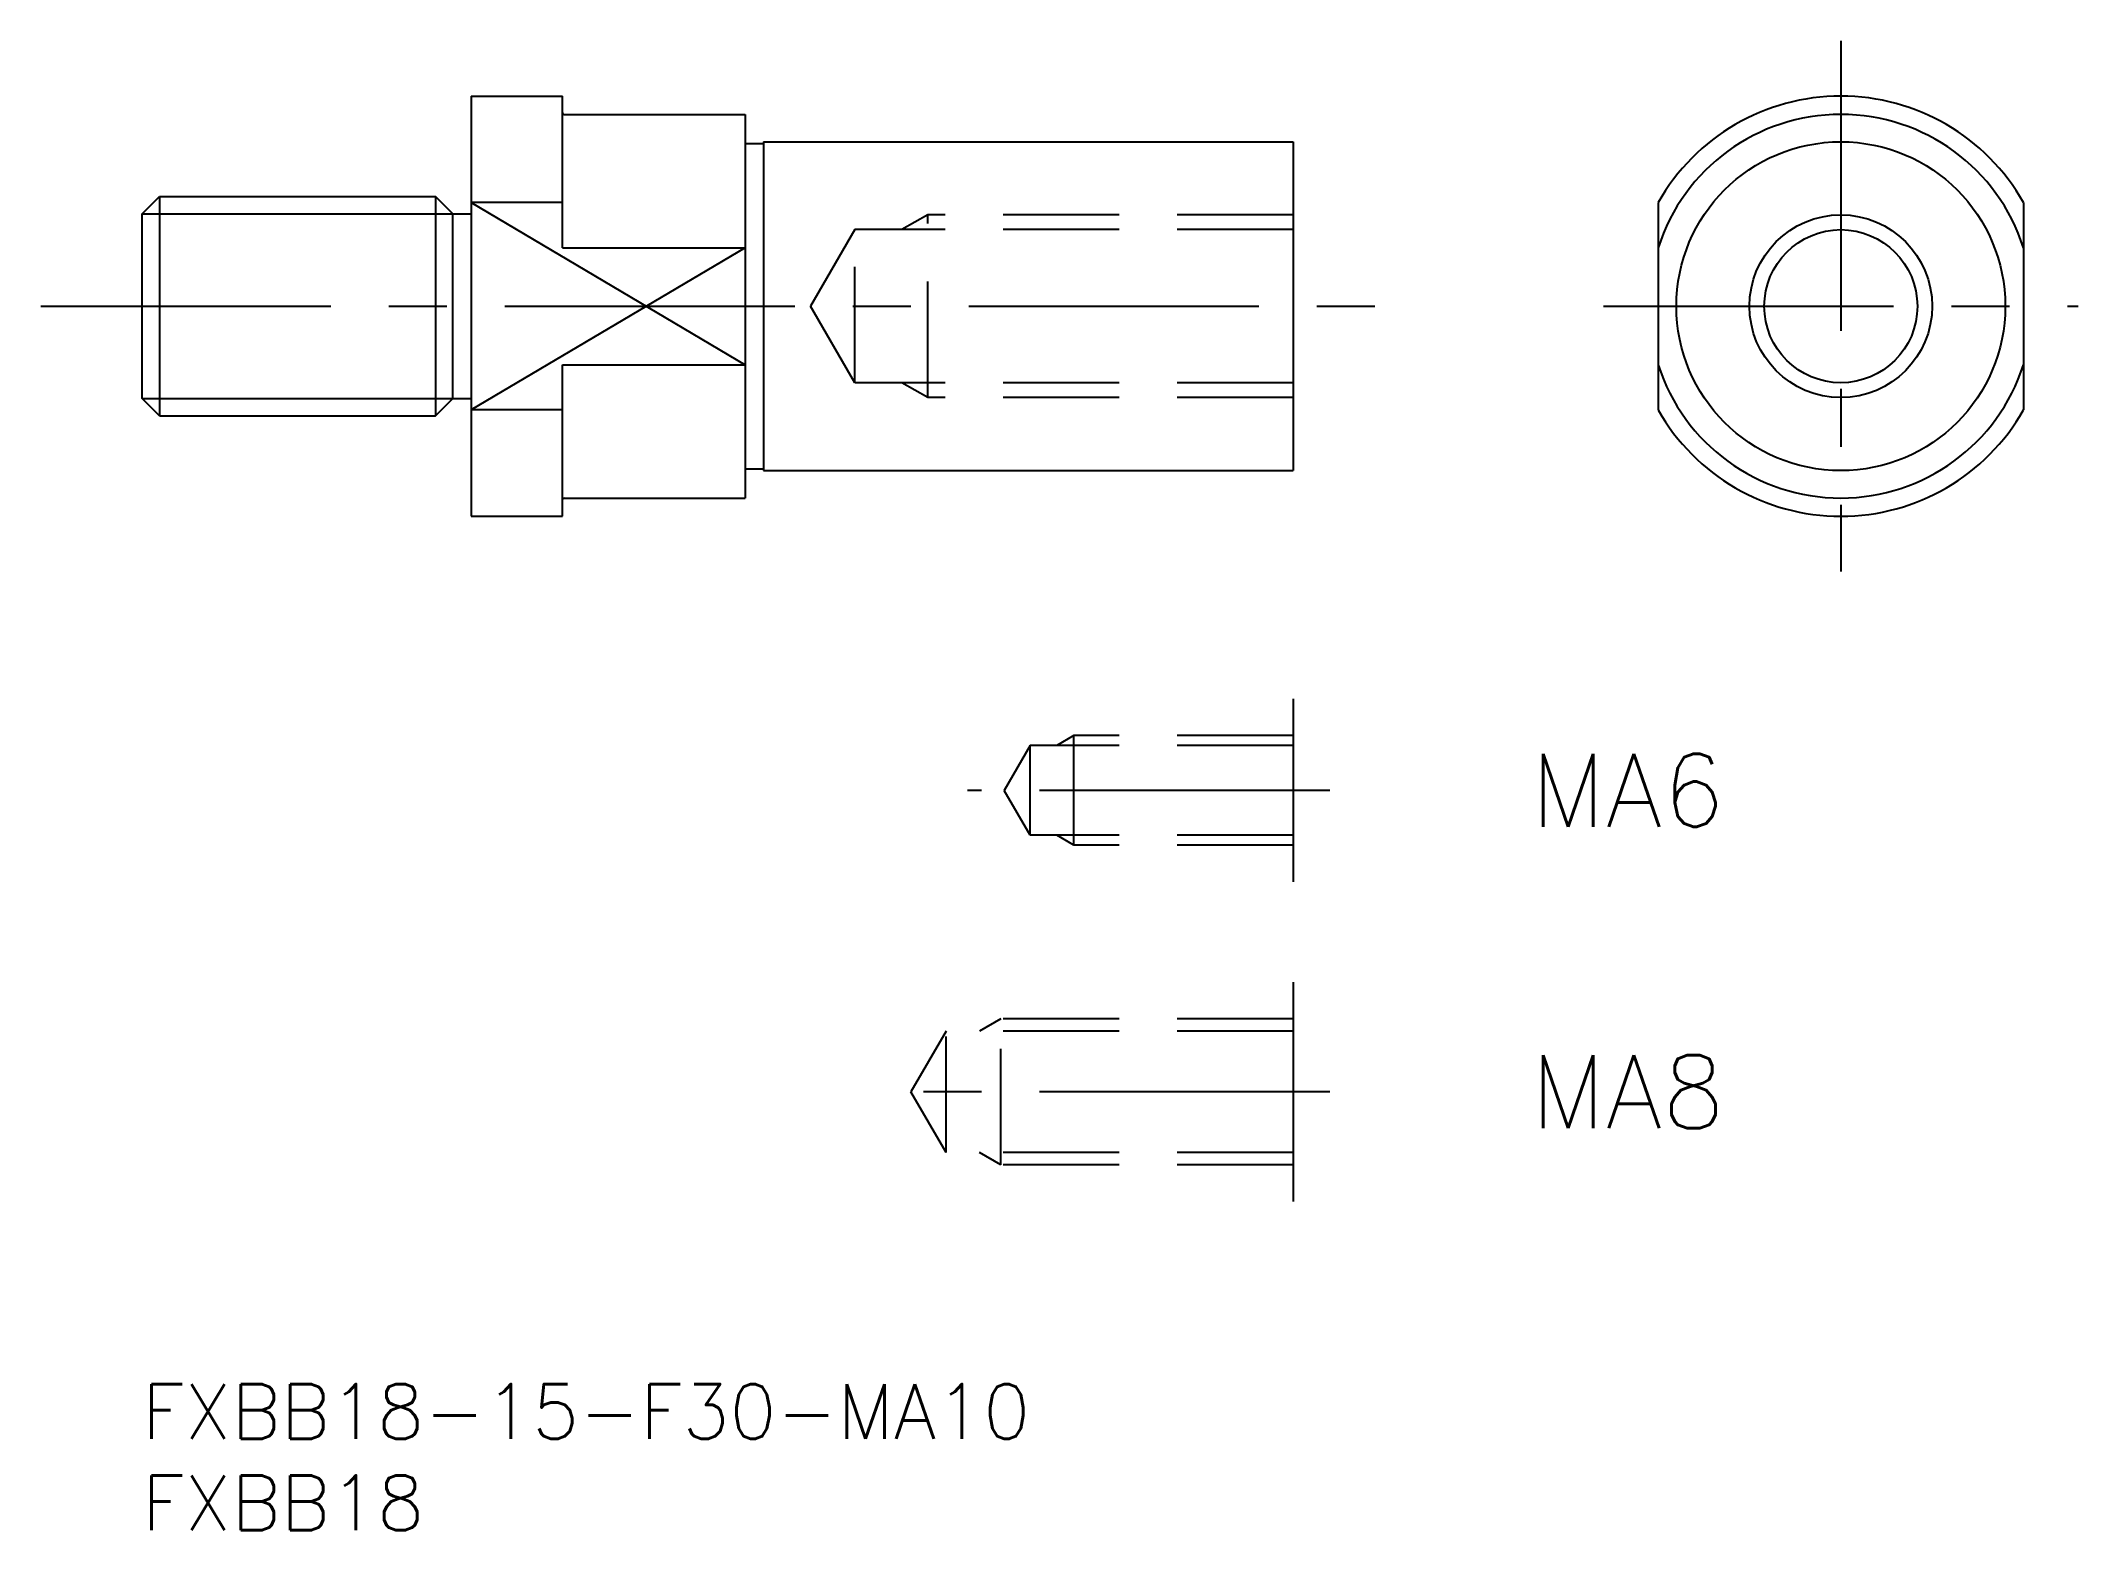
# Model space of a CAD drawing. Extents: x -6 to 106, y -8 to 74.
import ezdxf

# ---------------------------------------------------------------- set-up
doc = ezdxf.new("R2010")
doc.units = 0
doc.header["$LTSCALE"] = 0.5
doc.linetypes.add('CENTER', pattern=[50.8, 31.75, -6.35, 6.35, -6.35])
doc.linetypes.add('DASHED', pattern=[19.05, 12.7, -6.35])
for name, color, linetype in [('MSM_CENTER', 1, 'CENTER'), ('MSM_CONTINUOUS', 7, 'CONTINUOUS'), ('MSM_DASHED', 4, 'DASHED'), ('MSM_NARROW', 5, 'CONTINUOUS'), ('MSM_PART_NUMBER', 7, 'CONTINUOUS')]:
    doc.layers.add(name, color=color, linetype=linetype)
doc.styles.get("Standard").update_dxf_attribs({"font": 'txt.shx', "height": 3, "bigfont": 'bigfont.shx'})

# ---------------------------------------------------------------- blocks, each defined once
blk = doc.blocks.new('*U5')
at = {"layer": 'MSM_PART_NUMBER'}
blk.add_text('FXBB18-15-F30-MA10', height=3, dxfattribs=at).set_placement((0, -3))
blk = doc.blocks.new('*U6')
at = {"layer": 'MSM_PART_NUMBER'}
blk.add_text('FXBB18', height=3, dxfattribs=at).set_placement((0, -8))
blk = doc.blocks.new('*U7')
at = {"layer": 'MSM_PART_NUMBER'}
blk.add_text('MA8', height=4, dxfattribs=at).set_placement((76, 14))
blk = doc.blocks.new('*U8')
at = {"layer": 'MSM_PART_NUMBER'}
blk.add_text('MA6', height=4, dxfattribs=at).set_placement((76, 30.5))

msp = doc.modelspace()

# ---------------------------------------------------------------- linework, layer by layer
at = {"layer": 'MSM_CENTER'}
for p, q in [((92.98, 73.53), (92.98, 44.47)), ((-5.55, 59), (69.98, 59)), ((79.98, 59), (105.98, 59)), ((65, 32.5), (45.18, 32.5)), ((65, 16), (40.08, 16))]:
    msp.add_line(p, q, dxfattribs=at)
at = {"layer": 'MSM_CONTINUOUS'}
for p, q in [((18, 70.5), (18, 47.5)), ((18, 70.5), (23, 70.5)), ((23, 62.2), (23, 70.5)), ((23.1, 69.5), (33, 69.5)), ((33, 69.5), (33, 48.5)), ((33, 67.9), (34, 67.9)), ((34, 68), (63, 68)), ((34, 68), (34, 50)), ((63, 68), (63, 50)), ((0, 64.05), (0.95, 65)), ((0.95, 65), (16.05, 65)), ((0.95, 65), (0.95, 53)), ((17, 64.05), (16.05, 65)), ((16.05, 65), (16.05, 53)), ((0, 53.95), (0, 64.05)), ((17, 53.95), (17, 64.05)), ((17, 64.05), (18, 64.05)), ((23, 64.68), (18, 64.68)), ((82.98, 64.68), (82.98, 53.32)), ((102.98, 64.68), (102.98, 53.32)), ((23, 62.2), (33, 62.2)), ((23, 47.5), (23, 55.8)), ((23, 55.8), (33, 55.8)), ((0.95, 53), (0, 53.95)), ((16.05, 53), (17, 53.95)), ((17, 53.95), (18, 53.95)), ((0.95, 53), (16.05, 53)), ((23, 53.32), (18, 53.32)), ((33, 50.1), (34, 50.1)), ((34, 50), (63, 50)), ((23.1, 48.5), (33, 48.5)), ((18, 47.5), (23, 47.5)), ((63, 37.5), (63, 27.5)), ((63, 22), (63, 10))]:
    msp.add_line(p, q, dxfattribs=at)
for radius in [9, 4.19]:
    msp.add_circle((92.98, 59), radius, dxfattribs=at)
for centre, radius, start, end in [((92.98, 59), 11.5, 29.5918, 150.4082), ((23.1, 69.6), 0.1, 180, 270), ((92.98, 59), 10.5, 17.7528, 162.2472), ((92.98, 59), 10.5, 197.7528, 342.2472), ((92.98, 59), 11.5, 209.5918, 330.4082), ((23.1, 48.4), 0.1, 90, 180)]:
    msp.add_arc(centre, radius, start, end, dxfattribs=at)
at = {"layer": 'MSM_DASHED'}
for p, q in [((43, 64), (41.59, 63.19)), ((43, 54), (43, 64)), ((63, 64), (43, 64)), ((39, 63.19), (36.58, 59)), ((39, 54.81), (39, 63.19)), ((63, 63.19), (39, 63.19)), ((39, 54.81), (36.58, 59)), ((63, 54.81), (39, 54.81)), ((43, 54), (41.59, 54.81)), ((63, 54), (43, 54)), ((48.6, 34.96), (47.18, 32.5)), ((63, 34.96), (48.6, 34.96)), ((48.6, 30.04), (48.6, 34.96)), ((51, 35.5), (50.06, 34.96)), ((63, 35.5), (51, 35.5)), ((51, 29.5), (51, 35.5)), ((48.6, 30.04), (47.18, 32.5)), ((63, 30.04), (48.6, 30.04)), ((51, 29.5), (50.06, 30.04)), ((63, 29.5), (51, 29.5)), ((44, 19.32), (42.08, 16)), ((44, 12.68), (44, 19.32)), ((63, 19.32), (44, 19.32)), ((47, 20), (45.83, 19.32)), ((47, 12), (47, 20)), ((63, 20), (47, 20)), ((44, 12.68), (42.08, 16)), ((63, 12.68), (44, 12.68)), ((47, 12), (45.83, 12.68)), ((63, 12), (47, 12))]:
    msp.add_line(p, q, dxfattribs=at)
at = {"layer": 'MSM_NARROW'}
for p, q in [((0, 64.05), (17, 64.05)), ((18, 64.68), (33, 55.8)), ((33, 62.2), (18, 53.32)), ((0, 53.95), (17, 53.95))]:
    msp.add_line(p, q, dxfattribs=at)
msp.add_circle((92.98, 59), 5, dxfattribs=at)

# ---------------------------------------------------------------- block references
at = {"layer": 'MSM_CONTINUOUS'}
for name in ['*U8', '*U7', '*U5', '*U6']:
    msp.add_blockref(name, (0, 0), dxfattribs=at)

doc.saveas('drawing.dxf')
